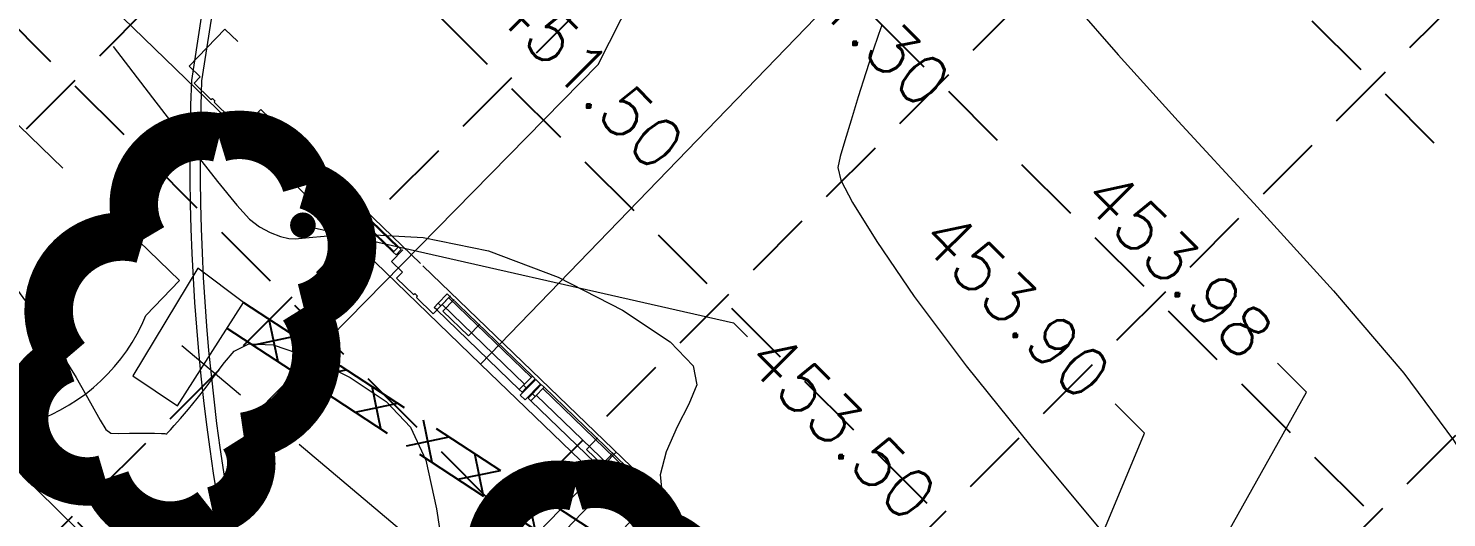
# Model space of a CAD drawing. Header units: inches. Extents: x 4334 to 5439, y 4649 to 5754.
# Drawn here: x 4778 to 4847.3, y 5138.1 to 5162 of the extents above; entities that cross this region are included whole.
import ezdxf

# ---------------------------------------------------------------- set-up
doc = ezdxf.new("R2010")
doc.units = ezdxf.units.IN
doc.header["$LTSCALE"] = 30
doc.header["$MEASUREMENT"] = 0
for name, pattern in [('DIVIDE2', [0.625, 0.25, -0.125, 0, -0.125, 0, -0.125]), ('HIDDEN', [0.375, 0.25, -0.125]), ('HIDDEN2', [0.1875, 0.125, -0.0625]), ('PHANTOM2', [1.25, 0.625, -0.125, 0.125, -0.125, 0.125, -0.125])]:
    doc.linetypes.add(name, pattern=pattern)
for name, color, linetype in [('0S-jnts', 7, 'Continuous'), ('BLDG', 10, 'Continuous'), ('BNDY RWC', 4, 'PHANTOM2'), ('CURB', 6, 'Continuous'), ('CURB_FACE', 7, 'Continuous'), ('DA LINE', 211, 'DIVIDE2'), ('EC', 15, 'Continuous'), ('EX DUCT BANK', 1, 'HIDDEN'), ('GRID', 254, 'HIDDEN'), ('LEGEND', 7, 'Continuous'), ('PC', 15, 'Continuous'), ('PMAIN_EXST_DEMO', 7, 'Continuous'), ('SW_INLET_EXST', 7, 'Continuous'), ('SW_PIPE_EXIST', 7, 'HIDDEN2')]:
    doc.layers.add(name, color=color, linetype=linetype)
doc.styles.add('C80', font='SIMPLEX.shx', dxfattribs={"height": 0.04})

# ---------------------------------------------------------------- blocks, each defined once
blk = doc.blocks.new('_Dot')
at = {"color": 0, "linetype": 'ByBlock', "lineweight": -2}
blk.add_line((-0.5, 0), (-1, 0), dxfattribs=at)
at = {"color": 0, "linetype": 'ByBlock', "const_width": 0.5}
blk.add_lwpolyline([(-0.25, 0, 1), (0.25, 0, 1)], format="xyb", close=True, dxfattribs=at)
blk = doc.blocks.new('inlet protection')
at = {"layer": 'LEGEND', "color": 170, "ltscale": 100, "const_width": 9.48}
blk.add_lwpolyline([(38.03, 58.52, 0.520567), (38.03, 58.52, 0.765195), (16.58, 47.73, 0.417879), (16.45, 28.3, 0.6649), (40.96, 24.56, 0.744833), (68.6, 22.24, 0.975642), (85.82, 40.03, 0.520567), (81.53, 61.46, 0.520567), (65.81, 60.03, 0.540264), (38.03, 58.52)], format="xyb", close=True, dxfattribs=at)

msp = doc.modelspace()

# ---------------------------------------------------------------- linework, layer by layer
at = {"layer": '0S-jnts', "color": 7, "lineweight": 0}
msp.add_line((4789.496, 5128.554), (4766.37, 5151.19), dxfattribs=at)
at = {"layer": 'BLDG', "color": 7, "lineweight": 0}
for p, q in [((4787.581, 5161.95), (4785.83, 5160.137)), ((4788.209, 5161.344), (4787.581, 5161.95)), ((4785.83, 5160.137), (4786.369, 5159.616)), ((4786.369, 5159.616), (4786.08, 5159.316)), ((4786.08, 5159.316), (4786.903, 5158.521)), ((4786.903, 5158.521), (4786.976, 5158.566)), ((4786.976, 5158.566), (4787.096, 5158.451)), ((4787.096, 5158.451), (4787.053, 5158.376)), ((4787.053, 5158.376), (4787.878, 5157.579)), ((4787.878, 5157.579), (4788.168, 5157.88)), ((4788.168, 5157.88), (4788.705, 5157.361)), ((4788.705, 5157.361), (4789.342, 5158.02)), ((4789.271, 5157.857), (4789.025, 5157.602)), ((4789.025, 5157.602), (4789.16, 5157.472)), ((4789.16, 5157.472), (4789.406, 5157.727)), ((4792.203, 5154.534), (4789.16, 5157.472)), ((4792.232, 5154.564), (4789.189, 5157.502)), ((4789.406, 5157.727), (4789.271, 5157.857)), ((4797.137, 5150.495), (4789.342, 5158.02)), ((4792.42, 5154.759), (4789.377, 5157.697)), ((4792.449, 5154.789), (4789.406, 5157.727)), ((4792.449, 5154.789), (4792.203, 5154.534)), ((4792.584, 5154.659), (4792.449, 5154.789)), ((4792.203, 5154.534), (4792.338, 5154.404)), ((4792.209, 5154.21), (4792.614, 5154.63)), ((4792.449, 5153.979), (4792.209, 5154.21)), ((4792.338, 5154.404), (4792.584, 5154.659)), ((4792.854, 5154.398), (4792.449, 5153.979)), ((4792.614, 5154.63), (4792.854, 5154.398)), ((4792.884, 5154.369), (4792.638, 5154.115)), ((4792.638, 5154.115), (4792.773, 5153.984)), ((4792.773, 5153.984), (4793.019, 5154.239)), ((4795.845, 5151.076), (4792.802, 5154.014)), ((4793.019, 5154.239), (4792.884, 5154.369)), ((4796.033, 5151.271), (4792.99, 5154.209)), ((4796.062, 5151.301), (4793.019, 5154.239)), ((4795.816, 5151.047), (4792.773, 5153.984)), ((4795.816, 5151.047), (4796.062, 5151.301)), ((4796.062, 5151.301), (4796.197, 5151.171)), ((4796.273, 5151.155), (4795.724, 5150.586)), ((4795.724, 5150.586), (4796.261, 5150.067)), ((4795.951, 5150.916), (4795.816, 5151.047)), ((4796.197, 5151.171), (4795.951, 5150.916)), ((4796.261, 5150.067), (4795.971, 5149.767)), ((4808.769, 5139.267), (4797.257, 5150.379)), ((4795.971, 5149.767), (4796.794, 5148.972)), ((4796.794, 5148.972), (4796.867, 5149.018)), ((4796.867, 5149.018), (4796.987, 5148.902)), ((4796.987, 5148.902), (4796.944, 5148.828)), ((4796.944, 5148.828), (4797.77, 5148.031)), ((4797.77, 5148.031), (4798.609, 5148.9)), ((4798.202, 5148.483), (4802.235, 5144.59)), ((4798.239, 5148.157), (4798.789, 5148.727)), ((4798.789, 5148.727), (4798.239, 5148.157)), ((4798.521, 5148.812), (4802.553, 5144.919)), ((4798.578, 5148.872), (4802.611, 5144.979)), ((4797.942, 5148.213), (4801.974, 5144.32)), ((4798.239, 5148.157), (4799.497, 5146.943)), ((4798.239, 5148.157), (4799.497, 5146.943)), ((4799.497, 5146.943), (4800.047, 5147.513)), ((4799.497, 5146.943), (4800.047, 5147.513)), ((4807.155, 5140.477), (4803.123, 5144.37)), ((4807.213, 5140.537), (4803.181, 5144.43)), ((4806.576, 5139.877), (4802.544, 5143.77)), ((4806.837, 5140.147), (4802.804, 5144.04)), ((4805.252, 5141.386), (4805.803, 5141.956)), ((4805.803, 5141.956), (4805.252, 5141.386)), ((4805.803, 5141.956), (4805.803, 5141.956)), ((4806.7, 5141.264), (4802.88, 5137.307)), ((4805.252, 5141.386), (4806.018, 5140.647)), ((4805.252, 5141.386), (4806.018, 5140.647)), ((4806.018, 5141.4), (4806.018, 5141.4)), ((4806.018, 5140.647), (4806.568, 5141.217)), ((4806.859, 5137.289), (4808.769, 5139.267))]:
    msp.add_line(p, q, dxfattribs=at)
for points in [[(4798.009, 5148.553), (4798.144, 5148.423), (4797.942, 5148.213), (4797.807, 5148.343)], [(4798.444, 5149.002), (4798.578, 5148.872), (4798.144, 5148.423), (4798.009, 5148.553)], [(4802.177, 5144.53), (4802.312, 5144.4), (4802.109, 5144.19), (4801.974, 5144.32)], [(4803.016, 5144.589), (4802.263, 5143.809), (4802.023, 5144.041), (4802.776, 5144.82)], [(4802.611, 5144.979), (4802.746, 5144.849), (4802.312, 5144.4), (4802.177, 5144.53)], [(4803.181, 5144.43), (4803.046, 5144.56), (4802.612, 5144.11), (4802.746, 5143.98)], [(4802.746, 5143.98), (4802.612, 5144.11), (4802.409, 5143.9), (4802.544, 5143.77)], [(4807.348, 5140.406), (4807.213, 5140.537), (4806.779, 5140.087), (4806.914, 5139.957)], [(4806.914, 5139.957), (4806.779, 5140.087), (4806.576, 5139.877), (4806.711, 5139.747)]]:
    msp.add_lwpolyline(points, close=True, dxfattribs=at)
at = {"layer": 'BNDY RWC', "color": 7, "lineweight": 0}
msp.add_line((4805.549, 5129.542), (4783.717, 5147.938), dxfattribs=at)
msp.add_arc((4775.2, 5151.442), 9.21, 240.41224, 337.63915, dxfattribs=at)
at = {"layer": 'CURB', "color": 7, "lineweight": 0}
msp.add_line((4789.611, 5179.839), (4786.445, 5159.427), dxfattribs=at)
msp.add_arc((4887.347, 5155.449), 100.98, 177.74239, 221.09663, dxfattribs=at)
at = {"layer": 'CURB_FACE', "color": 7, "lineweight": 0}
msp.add_line((4789.005, 5179.212), (4785.946, 5159.447), dxfattribs=at)
msp.add_arc((4887.347, 5155.449), 101.48, 177.74239, 221.09663, dxfattribs=at)
at = {"layer": 'DA LINE', "color": 7, "linetype": 'Continuous', "lineweight": 0}
for p, q in [((4800.082, 5145.568), (4616.579, 5323.409)), ((4930.132, 5280.285), (4800.082, 5145.568)), ((4806.288, 5139.577), (4800.082, 5145.568)), ((4803.818, 5137.018), (4806.288, 5139.577))]:
    msp.add_line(p, q, dxfattribs=at)
at = {"layer": 'EC', "color": 43, "lineweight": 0, "flags": 128}
for points in [[(4829.117, 5163.149), (4831.238, 5160.707), (4834.18, 5157.453), (4837.875, 5153.444), (4841.772, 5149.144), (4845.199, 5145.124), (4847.641, 5141.845), (4849.209, 5139.348), (4850.173, 5137.565), (4850.775, 5136.406), (4851.153, 5135.678), (4851.419, 5135.166)], [(4819.686, 5162.144), (4819.529, 5161.689), (4819.261, 5160.884), (4818.913, 5159.823), (4818.541, 5158.651), (4818.191, 5157.507), (4817.889, 5156.496), (4817.656, 5155.717), (4817.536, 5155.182), (4817.681, 5154.57), (4818.266, 5153.474), (4819.444, 5151.571), (4821.28, 5148.875), (4823.814, 5145.48), (4826.982, 5141.554), (4830.298, 5137.549), (4833.168, 5133.987), (4835.168, 5131.233), (4836.548, 5129.02), (4837.726, 5126.921), (4839.038, 5124.6), (4840.494, 5122.071), (4842.022, 5119.438)], [(4782.119, 5161.109), (4784.053, 5158.592), (4785.811, 5156.312), (4787.22, 5154.506), (4788.166, 5153.336), (4788.786, 5152.664), (4789.278, 5152.279), (4789.795, 5152.005), (4790.3, 5151.812), (4790.709, 5151.706), (4791.018, 5151.69), (4791.529, 5151.742), (4792.623, 5151.838), (4794.58, 5151.914), (4797.271, 5151.755), (4800.464, 5151.106), (4803.877, 5149.824), (4807.018, 5148.207), (4809.345, 5146.661), (4810.472, 5145.486), (4810.643, 5144.549), (4810.258, 5143.608), (4809.685, 5142.488), (4809.153, 5141.28), (4808.858, 5140.144), (4808.955, 5139.179), (4809.442, 5138.252), (4810.277, 5137.168)], [(4776.677, 5150.241), (4778.056, 5148.346), (4779.326, 5146.502), (4780.315, 5144.918), (4781.02, 5143.673), (4781.485, 5142.814), (4781.77, 5142.359), (4782.011, 5142.193), (4782.364, 5142.174), (4782.928, 5142.181), (4783.581, 5142.186), (4784.145, 5142.185), (4784.485, 5142.176), (4784.641, 5142.162), (4784.696, 5142.151), (4784.722, 5142.149), (4784.742, 5142.159), (4784.769, 5142.185), (4784.817, 5142.237), (4784.919, 5142.349), (4785.11, 5142.562), (4785.413, 5142.903), (4785.799, 5143.353), (4786.23, 5143.877), (4786.67, 5144.445), (4787.113, 5145.038), (4787.557, 5145.641), (4788.042, 5146.206), (4788.76, 5146.562), (4789.942, 5146.509), (4791.706, 5145.913), (4793.703, 5144.917), (4795.47, 5143.735), (4796.661, 5142.479), (4797.4, 5140.859), (4797.928, 5138.482), (4798.432, 5135.169)]]:
    msp.add_lwpolyline(points, dxfattribs=at)
at = {"layer": 'EX DUCT BANK', "color": 7, "lineweight": 0}
msp.add_lwpolyline([(4540.555, 5382.475), (4711.765, 5214.702, 0.038719), (4734.871, 5195.325, -0.036888), (4758.087, 5175.999), (4785.372, 5149.651), (4783.717, 5147.938)], format="xyb", dxfattribs=at)
at = {"layer": 'GRID', "color": 253, "linetype": 'HIDDEN', "ltscale": 0.45}
for p, q in [((4514.956, 5488.119), (5172.565, 4830.51)), ((4504.35, 5477.513), (5161.959, 4819.903)), ((4493.743, 5466.906), (5151.352, 4809.297)), ((4483.136, 5456.3), (5140.746, 4798.69)), ((4472.53, 5445.693), (5130.139, 4788.084)), ((5055.893, 5435.086), (4684.615, 5063.808)), ((5066.499, 5424.48), (4695.222, 5053.202)), ((5077.106, 5413.873), (4705.828, 5042.595)), ((5087.713, 5403.266), (4716.435, 5031.989)), ((5098.319, 5392.66), (4727.041, 5021.382))]:
    msp.add_line(p, q, dxfattribs=at)
at = {"layer": 'PC', "color": 43, "lineweight": 0}
for points in [[(4792.615, 5152.083), (4812.44, 5147.581), (4813.119, 5146.903)], [(4792.615, 5152.083), (4812.44, 5147.581), (4813.119, 5146.903)], [(4825.491, 5117.46), (4840.455, 5144.191), (4839.028, 5145.619)], [(4825.491, 5117.46), (4840.455, 5144.191), (4839.028, 5145.619)], [(4820.976, 5114.427), (4832.533, 5142.194), (4831.105, 5143.621)], [(4820.976, 5114.427), (4832.533, 5142.194), (4831.105, 5143.621)]]:
    msp.add_lwpolyline(points, dxfattribs=at)
at = {"layer": 'PMAIN_EXST_DEMO', "color": 7, "lineweight": 0}
for p, q in [((4805.828, 5160.223), (4818.983, 5186.246)), ((4789.227, 5143.295), (4805.828, 5160.223))]:
    msp.add_line(p, q, dxfattribs=at)
at = {"layer": 'SW_INLET_EXST', "color": 5, "lineweight": 0}
for p, q in [((4786.263, 5150.261), (4783.084, 5144.992)), ((4788.497, 5148.575), (4786.263, 5150.261)), ((4785.266, 5143.519), (4788.497, 5148.575)), ((4783.084, 5144.992), (4785.266, 5143.519))]:
    msp.add_line(p, q, dxfattribs=at)
at = {"layer": 'SW_PIPE_EXIST', "color": 5}
for p, q in [((4788.497, 5148.575), (4806.452, 5136.835)), ((4787.676, 5147.32), (4805.631, 5135.58))]:
    msp.add_line(p, q, dxfattribs=at)
at = {"layer": 'SW_PIPE_EXIST', "color": 5, "linetype": 'Continuous'}
for p, q in [((4790.187, 5145.678), (4789.752, 5147.754)), ((4788.931, 5146.499), (4791.008, 5146.933)), ((4792.698, 5144.036), (4792.263, 5146.113)), ((4791.442, 5144.857), (4793.519, 5145.292)), ((4795.209, 5142.394), (4794.774, 5144.471)), ((4793.953, 5143.215), (4796.03, 5143.65)), ((4797.72, 5140.753), (4797.285, 5142.829)), ((4796.464, 5141.573), (4798.541, 5142.008)), ((4800.231, 5139.111), (4799.796, 5141.187)), ((4798.975, 5139.932), (4801.052, 5140.366)), ((4802.742, 5137.469), (4802.307, 5139.545)), ((4801.486, 5138.29), (4803.563, 5138.724))]:
    msp.add_line(p, q, dxfattribs=at)

# ---------------------------------------------------------------- block references
at = {"layer": 'PC', "lineweight": 0, "zscale": 0.25}
for p, xscale, yscale, rotation in [((4782.986, 5163.59), 0.2499999999991217, 0.2499999999998049, 241.9771479677295), ((4783.605, 5132.963), 0.2500000000000422, 0.25, 134.9999999998526), ((4800.4, 5146.523), 0.2499999999991217, 0.25, 241.9771479677295)]:
    msp.add_blockref('inlet protection', p, dxfattribs=dict(at, xscale=xscale, yscale=yscale, rotation=rotation))
at = {"layer": 'PC', "color": 43, "lineweight": 0, "xscale": 1.25, "yscale": 1.25, "zscale": 1.25, "rotation": 167.2071965617658}
msp.add_blockref('_Dot', (4791.396, 5152.36), dxfattribs=at)
msp.add_blockref('_Dot', (4791.396, 5152.36), dxfattribs=at)

# ---------------------------------------------------------------- texts
at = {"layer": 'PC', "color": 43, "lineweight": 0, "style": 'C80'}
for s, p in [('451.30', (4813.577, 5165.909)), ('451.30', (4813.577, 5165.909)), ('451.50', (4800.559, 5162.843)), ('451.50', (4800.559, 5162.843)), ('453.98', (4829.333, 5153.617)), ('453.98', (4829.333, 5153.617)), ('453.90', (4821.41, 5151.619)), ('453.90', (4821.41, 5151.619)), ('453.50', (4812.893, 5145.682)), ('453.50', (4812.893, 5145.682))]:
    msp.add_text(s, height=2.4, rotation=315, dxfattribs=at).set_placement(p)

doc.saveas('drawing.dxf')
